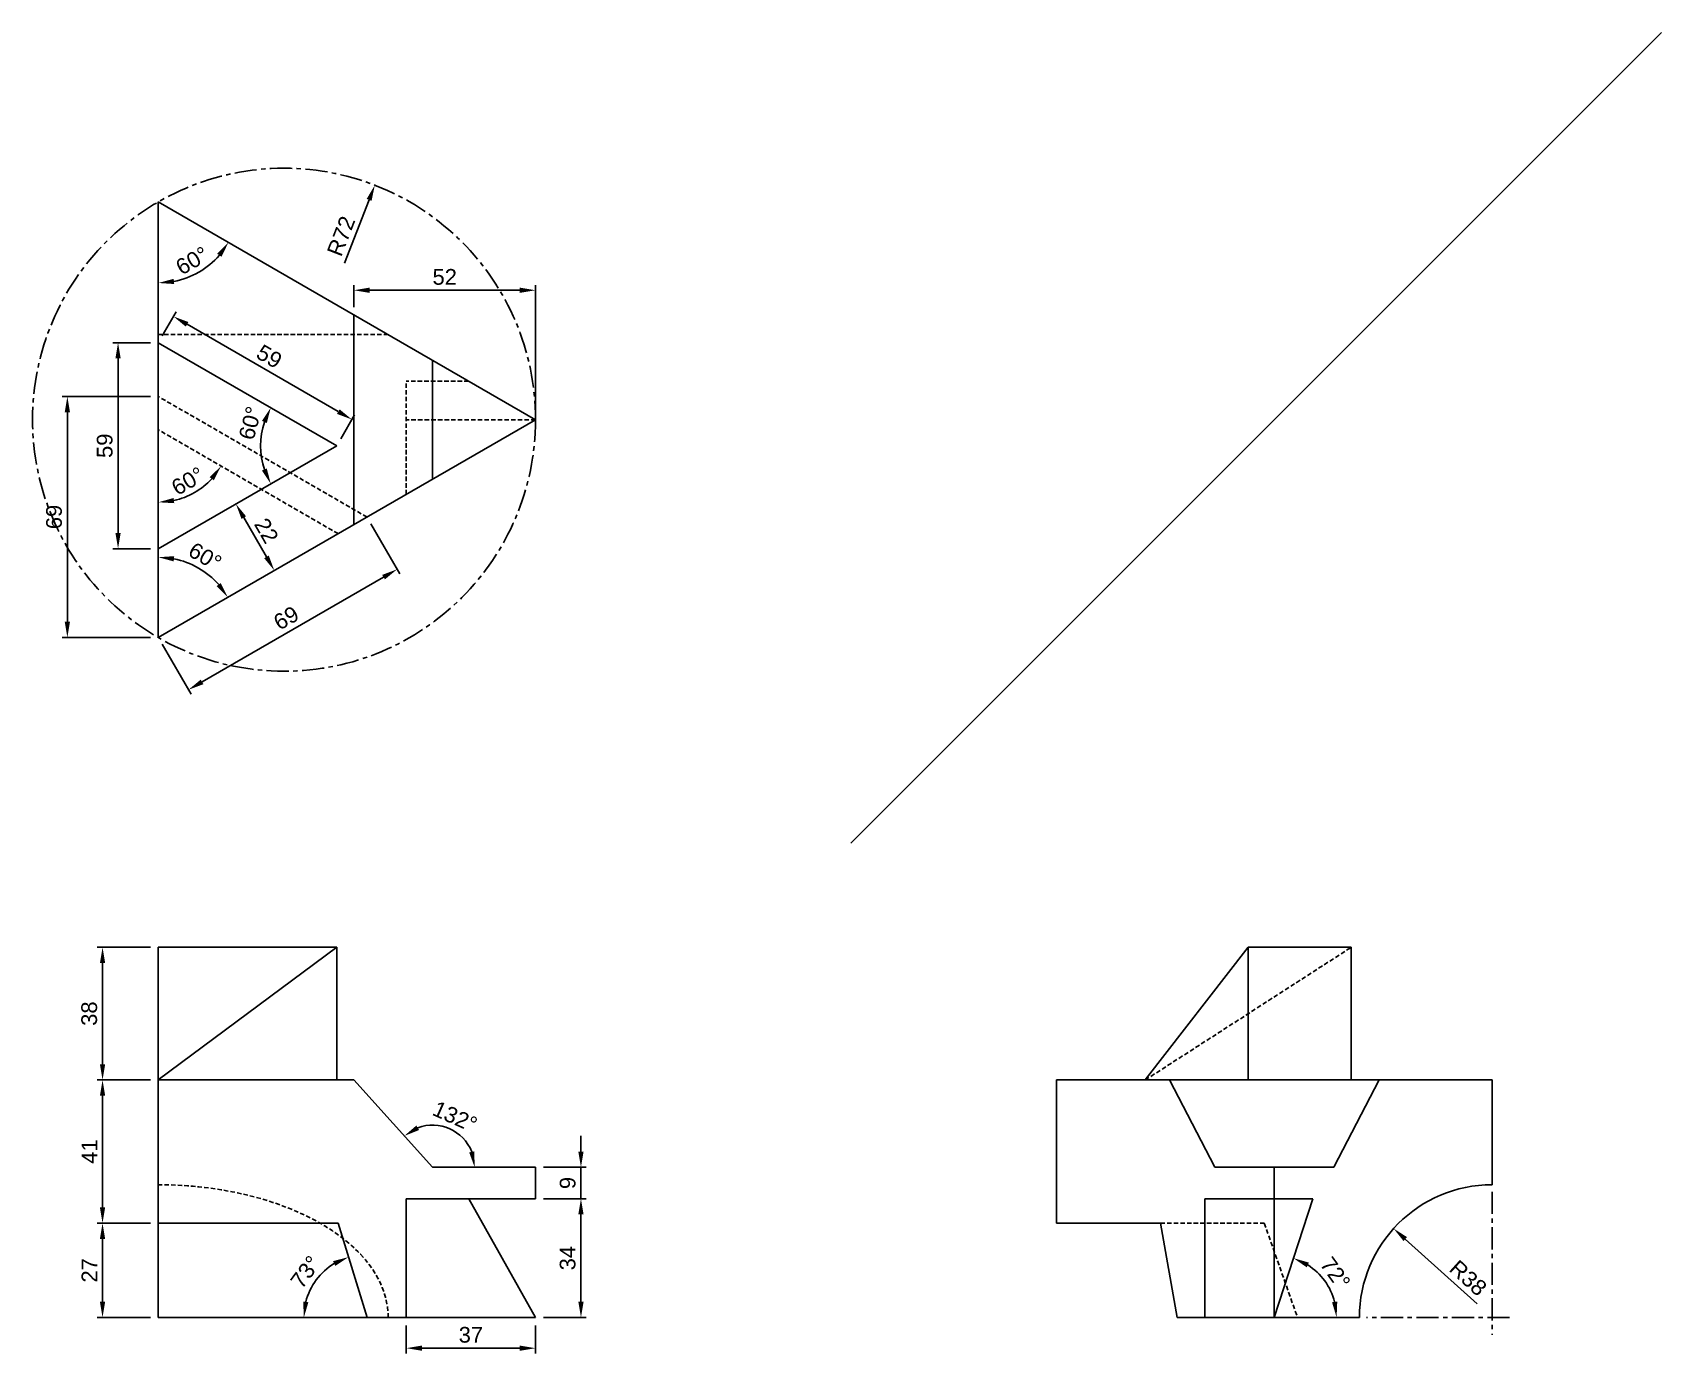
# Model space of a CAD drawing. Header units: millimetres. Extents: x 103 to 570, y 50 to 428.
import ezdxf

# ---------------------------------------------------------------- set-up
doc = ezdxf.new("R2010")
doc.units = ezdxf.units.MM
doc.header["$LTSCALE"] = 0.2
doc.linetypes.add('CENTER', pattern=[50.8, 31.75, -6.35, 6.35, -6.35])
doc.linetypes.add('HIDDEN', pattern=[9.525, 6.35, -3.175])
for name, color, linetype in [('center', 3, 'CENTER'), ('dim', 1, 'Continuous'), ('hidden', 2, 'HIDDEN'), ('model', 7, 'Continuous'), ('mview', 4, 'Continuous')]:
    doc.layers.add(name, color=color, linetype=linetype)
doc.styles.get("Standard").update_dxf_attribs({"font": 'arial.ttf'})
doc.dimstyles.new('ISO-25', dxfattribs={"dimscale": 1.5, "dimtxt": 3, "dimasz": 3, "dimexe": 1, "dimexo": 1.5, "dimgap": 1, "dimtad": 1, "dimtoh": 1, "dimtxsty": 'Standard', "dimcen": 0, "dimadec": 0, "dimazin": 0, "dimtfac": 1, "dimtmove": 0, "dimatfit": 3, "dimfxl": 1, "dimarcsym": 0})

# ---------------------------------------------------------------- blocks, each defined once
blk = doc.blocks.new('*D1')
at = {"layer": 'Defpoints', "color": 0, "transparency": 16777216}
for p in [(247.23, 354.62), (195.23, 347.57), (247.23, 317.55)]:
    blk.add_point(p, dxfattribs=at)
at = {"layer": 'dim', "color": 0, "lineweight": -2, "transparency": 16777216}
for p, q in [((195.23, 349.82), (195.23, 356.12)), ((199.73, 354.62), (242.73, 354.62)), ((247.23, 319.8), (247.23, 356.12))]:
    blk.add_line(p, q, dxfattribs=at)
at = {"layer": 'dim', "color": 0, "transparency": 16777216}
for points in [[(199.73, 355.37), (199.73, 353.87), (195.23, 354.62)], [(242.73, 355.37), (242.73, 353.87), (247.23, 354.62)]]:
    blk.add_solid(points, dxfattribs=at)
at = {"layer": 'dim', "color": 0, "transparency": 16777216, "insert": (221.23, 358.42), "char_height": 4.5, "attachment_point": 5}
blk.add_mtext('52', dxfattribs=at)
blk = doc.blocks.new('*D2')
at = {"layer": 'Defpoints', "color": 0, "transparency": 16777216}
for p in [(139.23, 324.2), (113.18, 255.2), (139.23, 255.2)]:
    blk.add_point(p, dxfattribs=at)
at = {"layer": 'dim', "color": 0, "lineweight": -2, "transparency": 16777216}
for p, q in [((136.98, 324.2), (111.68, 324.2)), ((113.18, 319.7), (113.18, 259.7)), ((136.98, 255.2), (111.68, 255.2))]:
    blk.add_line(p, q, dxfattribs=at)
at = {"layer": 'dim', "color": 0, "transparency": 16777216}
for points in [[(112.43, 319.7), (113.93, 319.7), (113.18, 324.2)], [(112.43, 259.7), (113.93, 259.7), (113.18, 255.2)]]:
    blk.add_solid(points, dxfattribs=at)
at = {"layer": 'dim', "color": 0, "transparency": 16777216, "insert": (109.38, 289.7), "char_height": 4.5, "attachment_point": 5, "rotation": 90}
blk.add_mtext('69', dxfattribs=at)
blk = doc.blocks.new('*D3')
at = {"layer": 'Defpoints', "color": 0, "transparency": 16777216}
for p in [(139.23, 339.6), (127.7, 280.6), (139.23, 280.6)]:
    blk.add_point(p, dxfattribs=at)
at = {"layer": 'dim', "color": 0, "lineweight": -2, "transparency": 16777216}
for p, q in [((136.98, 339.6), (126.2, 339.6)), ((127.7, 335.1), (127.7, 285.1)), ((136.98, 280.6), (126.2, 280.6))]:
    blk.add_line(p, q, dxfattribs=at)
at = {"layer": 'dim', "color": 0, "transparency": 16777216}
for points in [[(126.95, 335.1), (128.45, 335.1), (127.7, 339.6)], [(126.95, 285.1), (128.45, 285.1), (127.7, 280.6)]]:
    blk.add_solid(points, dxfattribs=at)
at = {"layer": 'dim', "color": 0, "transparency": 16777216, "insert": (123.9, 310.1), "char_height": 4.5, "attachment_point": 5, "rotation": 90}
blk.add_mtext('59', dxfattribs=at)
blk = doc.blocks.new('*D4')
at = {"layer": 'Defpoints', "color": 0, "transparency": 16777216}
for p in [(139.23, 280.6), (172.45, 274.38), (139.23, 255.2)]:
    blk.add_point(p, dxfattribs=at)
at = {"layer": 'dim', "color": 0, "lineweight": -2, "transparency": 16777216}
blk.add_line((163.7, 289.54), (170.2, 278.28), dxfattribs=at)
at = {"layer": 'dim', "color": 0, "transparency": 16777216}
for points in [[(164.35, 289.91), (163.05, 289.16), (161.45, 293.43)], [(170.85, 278.65), (169.55, 277.9), (172.45, 274.38)]]:
    blk.add_solid(points, dxfattribs=at)
at = {"layer": 'dim', "color": 0, "transparency": 16777216, "insert": (170.2, 285.79), "char_height": 4.5, "attachment_point": 5, "rotation": 300}
blk.add_mtext('22', dxfattribs=at)
blk = doc.blocks.new('*D5')
at = {"layer": 'Defpoints', "color": 0, "transparency": 16777216}
for p in [(139.23, 166.52), (123.26, 128.52), (139.23, 128.52)]:
    blk.add_point(p, dxfattribs=at)
at = {"layer": 'dim', "color": 0, "lineweight": -2, "transparency": 16777216}
for p, q in [((136.98, 166.52), (121.76, 166.52)), ((123.26, 162.02), (123.26, 133.02)), ((136.98, 128.52), (121.76, 128.52))]:
    blk.add_line(p, q, dxfattribs=at)
at = {"layer": 'dim', "color": 0, "transparency": 16777216}
for points in [[(122.51, 162.02), (124.01, 162.02), (123.26, 166.52)], [(122.51, 133.02), (124.01, 133.02), (123.26, 128.52)]]:
    blk.add_solid(points, dxfattribs=at)
at = {"layer": 'dim', "color": 0, "transparency": 16777216, "insert": (119.46, 147.52), "char_height": 4.5, "attachment_point": 5, "rotation": 90}
blk.add_mtext('38', dxfattribs=at)
blk = doc.blocks.new('*D6')
at = {"layer": 'Defpoints', "color": 0, "transparency": 16777216}
for p in [(139.23, 128.52), (123.26, 87.52), (139.23, 87.52)]:
    blk.add_point(p, dxfattribs=at)
at = {"layer": 'dim', "color": 0, "lineweight": -2, "transparency": 16777216}
for p, q in [((136.98, 128.52), (121.76, 128.52)), ((123.26, 124.02), (123.26, 92.02)), ((136.98, 87.52), (121.76, 87.52))]:
    blk.add_line(p, q, dxfattribs=at)
at = {"layer": 'dim', "color": 0, "transparency": 16777216}
for points in [[(122.51, 124.02), (124.01, 124.02), (123.26, 128.52)], [(122.51, 92.02), (124.01, 92.02), (123.26, 87.52)]]:
    blk.add_solid(points, dxfattribs=at)
at = {"layer": 'dim', "color": 0, "transparency": 16777216, "insert": (119.5, 108.02), "char_height": 4.5, "attachment_point": 5, "rotation": 90}
blk.add_mtext('41', dxfattribs=at)
blk = doc.blocks.new('*D7')
at = {"layer": 'Defpoints', "color": 0, "transparency": 16777216}
for p in [(139.23, 87.52), (123.26, 60.52), (139.23, 60.52)]:
    blk.add_point(p, dxfattribs=at)
at = {"layer": 'dim', "color": 0, "lineweight": -2, "transparency": 16777216}
for p, q in [((136.98, 87.52), (121.76, 87.52)), ((123.26, 83.02), (123.26, 65.02)), ((136.98, 60.52), (121.76, 60.52))]:
    blk.add_line(p, q, dxfattribs=at)
at = {"layer": 'dim', "color": 0, "transparency": 16777216}
for points in [[(122.51, 83.02), (124.01, 83.02), (123.26, 87.52)], [(122.51, 65.02), (124.01, 65.02), (123.26, 60.52)]]:
    blk.add_solid(points, dxfattribs=at)
at = {"layer": 'dim', "color": 0, "transparency": 16777216, "insert": (119.5, 74.02), "char_height": 4.5, "attachment_point": 5, "rotation": 90}
blk.add_mtext('27', dxfattribs=at)
blk = doc.blocks.new('*D8')
at = {"layer": 'Defpoints', "color": 0, "transparency": 16777216}
for p in [(210.23, 60.52), (247.23, 60.52), (247.23, 51.74)]:
    blk.add_point(p, dxfattribs=at)
at = {"layer": 'dim', "color": 0, "lineweight": -2, "transparency": 16777216}
for p, q in [((210.23, 58.27), (210.23, 50.24)), ((247.23, 58.27), (247.23, 50.24)), ((214.73, 51.74), (242.73, 51.74))]:
    blk.add_line(p, q, dxfattribs=at)
at = {"layer": 'dim', "color": 0, "transparency": 16777216}
for points in [[(214.73, 52.49), (214.73, 50.99), (210.23, 51.74)], [(242.73, 52.49), (242.73, 50.99), (247.23, 51.74)]]:
    blk.add_solid(points, dxfattribs=at)
at = {"layer": 'dim', "color": 0, "transparency": 16777216, "insert": (228.73, 55.54), "char_height": 4.5, "attachment_point": 5}
blk.add_mtext('37', dxfattribs=at)
blk = doc.blocks.new('*D9')
at = {"layer": 'Defpoints', "color": 0, "transparency": 16777216}
for p in [(247.23, 94.52), (260.24, 94.52), (247.23, 60.52)]:
    blk.add_point(p, dxfattribs=at)
at = {"layer": 'dim', "color": 0, "lineweight": -2, "transparency": 16777216}
for p, q in [((249.48, 94.52), (261.74, 94.52)), ((260.24, 65.02), (260.24, 90.02)), ((249.48, 60.52), (261.74, 60.52))]:
    blk.add_line(p, q, dxfattribs=at)
at = {"layer": 'dim', "color": 0, "transparency": 16777216}
for points in [[(259.49, 90.02), (260.99, 90.02), (260.24, 94.52)], [(259.49, 65.02), (260.99, 65.02), (260.24, 60.52)]]:
    blk.add_solid(points, dxfattribs=at)
at = {"layer": 'dim', "color": 0, "transparency": 16777216, "insert": (256.44, 77.52), "char_height": 4.5, "attachment_point": 5, "rotation": 90}
blk.add_mtext('34', dxfattribs=at)
blk = doc.blocks.new('*D10')
at = {"layer": 'Defpoints', "color": 0, "transparency": 16777216}
for p in [(247.23, 103.52), (247.23, 94.52), (260.24, 94.52)]:
    blk.add_point(p, dxfattribs=at)
at = {"layer": 'dim', "color": 0, "lineweight": -2, "transparency": 16777216}
for p, q in [((260.24, 108.02), (260.24, 112.52)), ((249.48, 103.52), (261.74, 103.52)), ((260.24, 103.52), (260.24, 94.52)), ((249.48, 94.52), (261.74, 94.52)), ((260.24, 90.02), (260.24, 85.52))]:
    blk.add_line(p, q, dxfattribs=at)
at = {"layer": 'dim', "color": 0, "transparency": 16777216}
for points in [[(259.49, 108.02), (260.99, 108.02), (260.24, 103.52)], [(259.49, 90.02), (260.99, 90.02), (260.24, 94.52)]]:
    blk.add_solid(points, dxfattribs=at)
at = {"layer": 'dim', "color": 0, "transparency": 16777216, "insert": (256.45, 99.02), "char_height": 4.5, "attachment_point": 5, "rotation": 90}
blk.add_mtext('9', dxfattribs=at)
blk = doc.blocks.new('*D11')
at = {"layer": 'Defpoints', "color": 0, "transparency": 16777216}
for p in [(198.98, 289.7), (207.62, 274.74), (139.23, 255.2)]:
    blk.add_point(p, dxfattribs=at)
at = {"layer": 'dim', "color": 0, "lineweight": -2, "transparency": 16777216}
for p, q in [((200.11, 287.75), (208.37, 273.44)), ((151.76, 242.49), (203.72, 272.49)), ((140.35, 253.25), (148.61, 238.94))]:
    blk.add_line(p, q, dxfattribs=at)
at = {"layer": 'dim', "color": 0, "transparency": 16777216}
for points in [[(203.35, 273.14), (204.1, 271.84), (207.62, 274.74)], [(151.38, 243.14), (152.13, 241.84), (147.86, 240.24)]]:
    blk.add_solid(points, dxfattribs=at)
at = {"layer": 'dim', "color": 0, "transparency": 16777216, "insert": (175.84, 260.78), "char_height": 4.5, "attachment_point": 5, "rotation": 30}
blk.add_mtext('69', dxfattribs=at)
blk = doc.blocks.new('*D12')
at = {"layer": 'Defpoints', "color": 0, "transparency": 16777216}
for p in [(139.23, 339.6), (194.66, 317.62), (190.32, 310.1)]:
    blk.add_point(p, dxfattribs=at)
at = {"layer": 'dim', "color": 0, "lineweight": -2, "transparency": 16777216}
for p, q in [((140.35, 341.55), (144.31, 348.42)), ((147.46, 344.87), (190.76, 319.87)), ((191.45, 312.05), (195.41, 318.92))]:
    blk.add_line(p, q, dxfattribs=at)
at = {"layer": 'dim', "color": 0, "transparency": 16777216}
for points in [[(147.84, 345.52), (147.09, 344.22), (143.56, 347.12)], [(191.14, 320.52), (190.39, 319.22), (194.66, 317.62)]]:
    blk.add_solid(points, dxfattribs=at)
at = {"layer": 'dim', "color": 0, "transparency": 16777216, "insert": (171.01, 335.66), "char_height": 4.5, "attachment_point": 5, "rotation": 330}
blk.add_mtext('59', dxfattribs=at)
blk = doc.blocks.new('*D13')
at = {"layer": 'Defpoints', "color": 0, "transparency": 16777216}
for p in [(139.23, 379.91), (139.23, 379.91), (147.16, 358.1), (247.23, 317.55), (139.23, 255.2)]:
    blk.add_point(p, dxfattribs=at)
at = {"layer": 'dim', "color": 0, "lineweight": -2, "transparency": 16777216}
blk.add_arc((139.23, 379.91), 23.2, 281.1304, 318.8696, dxfattribs=at)
at = {"layer": 'dim', "color": 0, "transparency": 16777216}
for points in [[(156.09, 365.08), (157.31, 364.21), (159.32, 368.31)], [(143.78, 356.4), (143.63, 357.89), (139.23, 356.71)]]:
    blk.add_solid(points, dxfattribs=at)
at = {"layer": 'dim', "color": 0, "transparency": 16777216, "insert": (148.93, 363.1), "char_height": 4.5, "attachment_point": 5, "rotation": 30}
blk.add_mtext('60°', dxfattribs=at)
blk = doc.blocks.new('*D14')
at = {"layer": 'Defpoints', "color": 0, "transparency": 16777216}
for p in [(139.23, 339.6), (139.23, 314.67), (146.32, 295.17), (190.73, 284.93), (139.23, 280.6)]:
    blk.add_point(p, dxfattribs=at)
at = {"layer": 'dim', "color": 0, "lineweight": -2, "transparency": 16777216}
blk.add_arc((139.23, 314.67), 20.75, 282.4501, 317.5499, dxfattribs=at)
at = {"layer": 'dim', "color": 0, "transparency": 16777216}
for points in [[(153.93, 301.11), (155.14, 300.22), (157.2, 304.29)], [(143.78, 293.66), (143.62, 295.15), (139.23, 293.92)]]:
    blk.add_solid(points, dxfattribs=at)
at = {"layer": 'dim', "color": 0, "transparency": 16777216, "insert": (147.7, 299.99), "char_height": 4.5, "attachment_point": 5, "rotation": 30}
blk.add_mtext('60°', dxfattribs=at)
blk = doc.blocks.new('*D15')
at = {"layer": 'Defpoints', "color": 0, "transparency": 16777216}
for p in [(139.23, 339.6), (190.32, 310.1), (190.32, 310.1), (168.84, 306.31), (139.23, 280.6)]:
    blk.add_point(p, dxfattribs=at)
at = {"layer": 'dim', "color": 0, "lineweight": -2, "transparency": 16777216}
blk.add_arc((190.32, 310.1), 21.82, 161.8391, 198.1609, dxfattribs=at)
at = {"layer": 'dim', "color": 0, "transparency": 16777216}
for points in [[(168.91, 317.21), (170.28, 316.6), (171.43, 321.01)], [(170.28, 303.61), (168.91, 303), (171.43, 299.19)]]:
    blk.add_solid(points, dxfattribs=at)
at = {"layer": 'dim', "color": 0, "transparency": 16777216, "insert": (165.55, 316.6), "char_height": 4.5, "attachment_point": 5, "rotation": 75.3038}
blk.add_mtext('60°', dxfattribs=at)
blk = doc.blocks.new('*D16')
at = {"layer": 'Defpoints', "color": 0, "transparency": 16777216}
for p in [(139.23, 379.91), (247.23, 317.55), (154, 272.8), (139.23, 255.2), (139.23, 255.2)]:
    blk.add_point(p, dxfattribs=at)
at = {"layer": 'dim', "color": 0, "lineweight": -2, "transparency": 16777216}
blk.add_arc((139.23, 255.2), 22.98, 41.237, 78.763, dxfattribs=at)
at = {"layer": 'dim', "color": 0, "transparency": 16777216}
for points in [[(143.63, 276.99), (143.78, 278.49), (139.23, 278.18)], [(157.12, 270.78), (155.9, 269.91), (159.13, 266.69)]]:
    blk.add_solid(points, dxfattribs=at)
at = {"layer": 'dim', "color": 0, "transparency": 16777216, "insert": (152.62, 278.39), "char_height": 4.5, "attachment_point": 5, "rotation": 330}
blk.add_mtext('60°', dxfattribs=at)
blk = doc.blocks.new('*D17')
at = {"layer": 'Defpoints', "color": 0, "transparency": 16777216}
for p in [(190.73, 87.52), (187.04, 74.1), (139.23, 60.52), (198.98, 60.52), (247.23, 60.52)]:
    blk.add_point(p, dxfattribs=at)
at = {"layer": 'dim', "color": 0, "lineweight": -2, "transparency": 16777216}
blk.add_arc((198.98, 60.52), 18.08, 121.2938, 165.7062, dxfattribs=at)
at = {"layer": 'dim', "color": 0, "transparency": 16777216}
for points in [[(189.28, 76.66), (189.9, 75.29), (193.69, 77.81)], [(182.2, 64.89), (180.71, 65.08), (180.9, 60.52)]]:
    blk.add_solid(points, dxfattribs=at)
at = {"layer": 'dim', "color": 0, "transparency": 16777216, "insert": (181.39, 73.54), "char_height": 4.5, "attachment_point": 5, "rotation": 53.5}
blk.add_mtext('73°', dxfattribs=at)
blk = doc.blocks.new('*D18')
at = {"layer": 'Defpoints', "color": 0, "transparency": 16777216}
for p in [(469.82, 94.52), (475.07, 67.78), (430.92, 60.52), (458.77, 60.52), (483.13, 60.52)]:
    blk.add_point(p, dxfattribs=at)
at = {"layer": 'dim', "color": 0, "lineweight": -2, "transparency": 16777216}
blk.add_arc((458.77, 60.52), 17.84, 14.4901, 57.5099, dxfattribs=at)
at = {"layer": 'dim', "color": 0, "transparency": 16777216}
for points in [[(468.04, 74.89), (468.67, 76.25), (464.28, 77.49)], [(476.79, 65.08), (475.3, 64.89), (476.61, 60.52)]]:
    blk.add_solid(points, dxfattribs=at)
at = {"layer": 'dim', "color": 0, "transparency": 16777216, "insert": (476.25, 73.22), "char_height": 4.5, "attachment_point": 5, "rotation": 306}
blk.add_mtext('72°', dxfattribs=at)
blk = doc.blocks.new('*D19')
at = {"layer": 'Defpoints', "color": 0, "transparency": 16777216}
for p in [(195.23, 128.52), (226.42, 111.91), (217.74, 103.52), (217.74, 103.52), (247.23, 103.52)]:
    blk.add_point(p, dxfattribs=at)
at = {"layer": 'dim', "color": 0, "lineweight": -2, "transparency": 16777216}
blk.add_arc((217.74, 103.52), 12.08, 21.4725, 110.5275, dxfattribs=at)
at = {"layer": 'dim', "color": 0, "transparency": 16777216}
for points in [[(213.89, 114.19), (213.11, 115.47), (209.65, 112.5)], [(229.71, 108.08), (228.24, 107.8), (229.81, 103.52)]]:
    blk.add_solid(points, dxfattribs=at)
at = {"layer": 'dim', "color": 0, "transparency": 16777216, "insert": (224.19, 118.02), "char_height": 4.5, "attachment_point": 5, "rotation": 336}
blk.add_mtext('132°', dxfattribs=at)
blk = doc.blocks.new('*D20')
at = {"layer": 'Defpoints', "color": 0, "transparency": 16777216}
for p in [(492.93, 85.99), (521.13, 60.52)]:
    blk.add_point(p, dxfattribs=at)
at = {"layer": 'dim', "color": 0, "lineweight": -2, "transparency": 16777216}
blk.add_line((516.84, 64.39), (496.27, 82.98), dxfattribs=at)
at = {"layer": 'dim', "color": 0, "transparency": 16777216}
blk.add_solid([(496.77, 83.53), (495.76, 82.42), (492.93, 85.99)], dxfattribs=at)
at = {"layer": 'dim', "color": 0, "transparency": 16777216, "insert": (514.28, 71.83), "char_height": 4.5, "attachment_point": 5, "rotation": 317.9044}
blk.add_mtext('R38', dxfattribs=at)
blk = doc.blocks.new('*D21')
at = {"layer": 'Defpoints', "color": 0, "transparency": 16777216}
for p in [(201.22, 384.7), (175.23, 317.55)]:
    blk.add_point(p, dxfattribs=at)
at = {"layer": 'dim', "color": 0, "lineweight": -2, "transparency": 16777216}
blk.add_line((192.58, 362.39), (199.59, 380.5), dxfattribs=at)
at = {"layer": 'dim', "color": 0, "transparency": 16777216}
blk.add_solid([(198.89, 380.77), (200.29, 380.23), (201.22, 384.7)], dxfattribs=at)
at = {"layer": 'dim', "color": 0, "transparency": 16777216, "insert": (191.55, 370.14), "char_height": 4.5, "attachment_point": 5, "rotation": 68.8383}
blk.add_mtext('R72', dxfattribs=at)

msp = doc.modelspace()

# ---------------------------------------------------------------- linework, layer by layer
at = {"layer": 'center'}
for p, q in [((521.126, 96.52), (521.126, 55.52)), ((526.126, 60.52), (485.126, 60.52))]:
    msp.add_line(p, q, dxfattribs=at)
msp.add_circle((175.226, 317.553), 72, dxfattribs=at)
at = {"layer": 'dim'}
msp.add_line((458.772, 94.52), (458.772, 60.52), dxfattribs=at)
at = {"layer": 'hidden'}
for p, q in [((205.044, 341.906), (139.226, 341.906)), ((228.092, 328.6), (210.226, 328.6)), ((210.226, 296.191), (210.226, 328.6)), ((198.982, 289.699), (139.226, 324.199)), ((247.226, 317.553), (210.226, 317.553)), ((190.727, 284.933), (139.226, 314.667)), ((421.821, 128.52), (480.821, 166.52)), ((426.152, 87.52), (455.886, 87.52)), ((455.886, 87.52), (465.418, 60.52))]:
    msp.add_line(p, q, dxfattribs=at)
msp.add_ellipse((139.226, 60.52), major_axis=(65.818, 0), ratio=0.5773503, start_param=0, end_param=1.5707963, dxfattribs=at)
at = {"layer": 'model'}
for p, q in [((247.226, 317.553), (139.226, 379.906)), ((139.226, 379.906), (139.226, 255.199)), ((195.226, 347.575), (195.226, 287.53)), ((139.226, 280.602), (139.226, 339.602)), ((139.226, 339.602), (190.322, 310.102)), ((217.736, 300.527), (217.736, 334.579)), ((139.226, 255.199), (247.226, 317.553)), ((139.226, 280.602), (190.322, 310.102)), ((139.226, 166.52), (190.322, 166.52)), ((190.322, 166.52), (139.226, 128.52)), ((139.226, 166.52), (139.226, 60.52)), ((190.322, 166.52), (190.322, 128.52)), ((421.821, 128.52), (451.321, 166.52)), ((451.321, 166.52), (451.321, 128.52)), ((451.321, 166.52), (480.821, 166.52)), ((480.821, 166.52), (480.821, 128.52)), ((139.226, 128.52), (195.226, 128.52)), ((195.226, 128.52), (217.736, 103.52)), ((396.418, 128.52), (396.418, 87.52)), ((396.418, 128.52), (521.126, 128.52)), ((428.749, 128.52), (441.746, 103.52)), ((475.798, 103.52), (488.794, 128.52)), ((521.126, 98.52), (521.126, 128.52)), ((247.226, 103.52), (217.736, 103.52)), ((247.226, 94.52), (247.226, 103.52)), ((441.746, 103.52), (475.798, 103.52)), ((458.772, 103.52), (458.772, 94.52)), ((247.226, 94.52), (210.226, 94.52)), ((210.226, 60.52), (210.226, 94.52)), ((228.092, 94.52), (247.226, 60.52)), ((438.854, 94.52), (469.819, 94.52)), ((438.854, 94.52), (438.854, 60.52)), ((458.772, 60.52), (469.819, 94.52)), ((139.226, 87.52), (190.727, 87.52)), ((198.982, 60.52), (190.727, 87.52)), ((396.418, 87.52), (426.152, 87.52)), ((430.918, 60.52), (426.152, 87.52)), ((139.226, 60.52), (247.226, 60.52)), ((430.918, 60.52), (483.126, 60.52))]:
    msp.add_line(p, q, dxfattribs=at)
msp.add_arc((521.126, 60.52), 38, 90, 180, dxfattribs=at)
at = {"layer": 'mview'}
msp.add_line((337.557, 196.338), (569.611, 428.392), dxfattribs=at)

# ---------------------------------------------------------------- dimensions: what is measured, and where the dimension line sits
at = {"layer": 'dim'}
dim = msp.add_radius_dim(center=(175.226, 317.553), mpoint=(201.218, 384.697), dimstyle='ISO-25', override={"dimcen": 0}, dxfattribs=at)
dim.commit()
dim.dimension.update_dxf_attribs({"geometry": '*D21', "text_midpoint": (195.057, 368.781), "dimtype": 164})
for base, line1, line2, picture, middle in [((147.161, 358.105), ((139.226, 379.906), (139.226, 255.199)), ((247.226, 317.553), (139.226, 379.906)), '*D13', (148.928, 363.103)), ((153.998, 272.804), ((139.226, 379.906), (139.226, 255.199)), ((139.226, 255.199), (247.226, 317.553)), '*D16', (152.616, 278.39)), ((146.323, 295.168), ((139.226, 280.602), (139.226, 339.602)), ((190.727, 284.933), (139.226, 314.667)), '*D14', (147.702, 299.986)), ((226.425, 111.91), ((247.226, 103.52), (217.736, 103.52)), ((195.226, 128.52), (217.736, 103.52)), '*D19', (224.194, 118.024)), ((475.07, 67.776), ((430.918, 60.52), (483.126, 60.52)), ((458.772, 60.52), (469.819, 94.52)), '*D18', (476.247, 73.216)), ((187.038, 74.099), ((139.226, 60.52), (247.226, 60.52)), ((198.982, 60.52), (190.727, 87.52)), '*D17', (181.39, 73.537))]:
    dim = msp.add_angular_dim_2l(base=base, line1=line1, line2=line2, dimstyle='ISO-25', dxfattribs=at)
    dim.commit()
    dim.dimension.update_dxf_attribs({"geometry": picture, "text_midpoint": middle})
for base, p1, p2, picture, middle in [((247.226, 354.62), (195.226, 347.575), (247.226, 317.553), '*D1', (221.226, 358.417)), ((247.226, 51.737), (210.226, 60.52), (247.226, 60.52), '*D8', (228.726, 55.536))]:
    dim = msp.add_linear_dim(base=base, p1=p1, p2=p2, dimstyle='ISO-25', dxfattribs=at)
    dim.commit()
    dim.dimension.update_dxf_attribs({"geometry": picture, "text_midpoint": middle})
for p1, p2, distance, picture, middle in [((139.226, 339.602), (190.322, 310.102), 8.676, '*D12', (171.011, 335.655)), ((139.226, 255.199), (198.982, 289.699), -17.272, '*D11', (175.841, 260.78))]:
    dim = msp.add_aligned_dim(p1=p1, p2=p2, distance=distance, dimstyle='ISO-25', dxfattribs=at)
    dim.commit()
    dim.dimension.update_dxf_attribs({"geometry": picture, "text_midpoint": middle})
for base, p1, p2, picture, middle in [((127.702, 280.602), (139.226, 339.602), (139.226, 280.602), '*D3', (123.905, 310.102)), ((113.175, 255.199), (139.226, 324.199), (139.226, 255.199), '*D2', (109.378, 289.699)), ((123.26, 128.52), (139.226, 166.52), (139.226, 128.52), '*D5', (119.461, 147.52)), ((123.26, 87.52), (139.226, 128.52), (139.226, 87.52), '*D6', (119.501, 108.02)), ((260.244, 94.52), (247.226, 103.52), (247.226, 94.52), '*D10', (256.446, 99.02)), ((260.244, 94.52), (247.226, 60.52), (247.226, 94.52), '*D9', (256.445, 77.52)), ((123.26, 60.52), (139.226, 87.52), (139.226, 60.52), '*D7', (119.501, 74.02))]:
    dim = msp.add_linear_dim(base=base, p1=p1, p2=p2, angle=90, dimstyle='ISO-25', dxfattribs=at)
    dim.commit()
    dim.dimension.update_dxf_attribs({"geometry": picture, "text_midpoint": middle})
dim = msp.add_angular_dim_2l(base=(168.836, 306.314), line1=((139.226, 339.602), (190.322, 310.102)), line2=((139.226, 280.602), (190.322, 310.102)), dimstyle='ISO-25', dxfattribs=at)
dim.commit()
dim.dimension.update_dxf_attribs({"geometry": '*D15', "text_midpoint": (169.219, 315.637), "dimtype": 162})
dim = msp.add_linear_dim(base=(172.448, 274.38), p1=(139.226, 280.602), p2=(139.226, 255.199), angle=120, dimstyle='ISO-25', override={"dimse1": 1, "dimse2": 1}, dxfattribs=at)
dim.commit()
dim.dimension.update_dxf_attribs({"geometry": '*D4', "text_midpoint": (170.204, 285.786)})
dim = msp.add_radius_dim(center=(521.126, 60.52), mpoint=(492.928, 85.994), dimstyle='ISO-25', dxfattribs=at)
dim.commit()
dim.dimension.update_dxf_attribs({"geometry": '*D20', "text_midpoint": (511.732, 69.006), "dimtype": 164})

doc.saveas('drawing.dxf')
